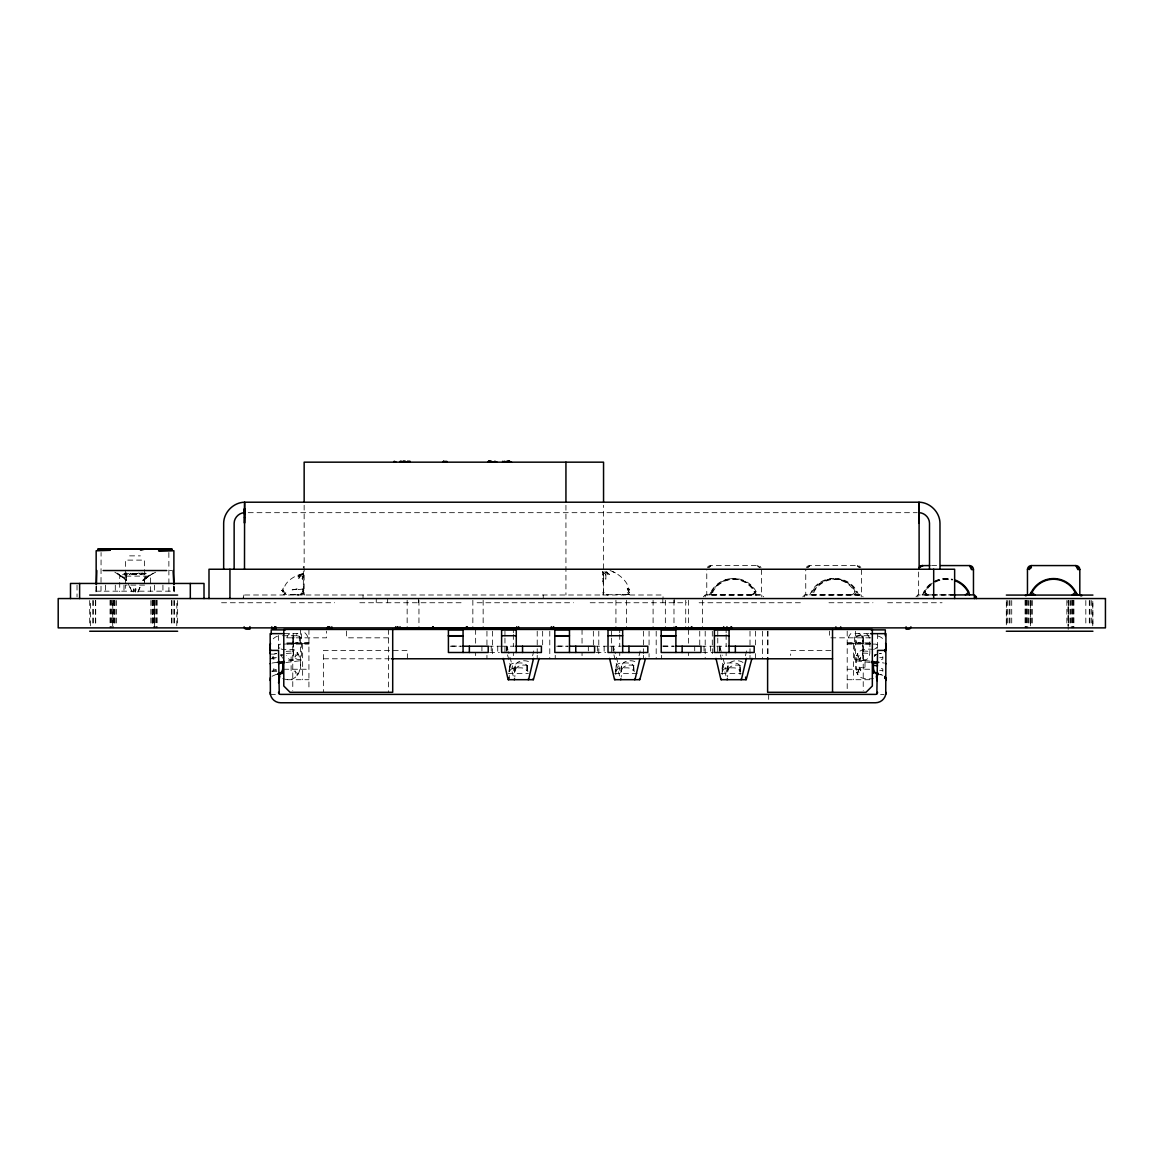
<?xml version="1.0" encoding="UTF-8"?>
<svg xmlns="http://www.w3.org/2000/svg" width="1164" height="1164" viewBox="0 0 1164 1164"><rect width="100%" height="100%" fill="white"/><g stroke="black" fill="none" stroke-linecap="round" stroke-linejoin="round"><path stroke-width="0.75" stroke-dasharray="5 3.75" d="M154.521 625.81L154.536 600.508M603.549 594.993L603.549 505.249M870.163 661.225L862.931 660.177L862.946 633.638M1030.576 625.81L1030.591 600.508M101.006 591.167L101.079 552.522M112.704 625.81L112.763 600.508M1092.749 625.81L1092.807 600.508L1092.938 625.81M90.356 625.81L90.443 600.508M176.768 625.81L176.855 600.508M126.367 580.094L126.425 572.964L124.868 572.964L125.552 580.094M135.068 573.605L135.053 574.667L132.871 573.605M135.242 591.967L135.344 588.766M528.456 661.559A8.381 6.14 0 0 0 524.353 660.774A12.557 9.196 0 0 0 521.152 660.977A8.381 6.14 0 0 0 515.245 665.139L514.357 673.418L508.406 651.694M514.895 666.681L514.968 674.378A16.791 0.888 -90 0 1 514.808 677.099M634.846 661.559A8.381 6.14 0 0 0 630.743 660.774A12.557 9.196 0 0 0 627.556 660.977A8.381 6.14 0 0 0 621.649 665.139L620.761 673.418L614.796 651.694M621.3 666.681L621.372 674.378A16.791 0.888 -90 0 1 621.198 677.099M742.967 662.491A8.381 6.14 0 0 0 737.147 660.774A12.557 9.196 0 0 0 733.96 660.977A8.381 6.14 0 0 0 728.053 665.139L727.151 673.418L722.087 655.012M727.704 666.681L727.776 674.378A16.791 0.888 -90 0 1 727.602 677.099M527.059 665.721L527.074 671.584L527.059 665.721A6.286 3.958 0 0 0 521.065 662.971L515.667 662.956A6.286 3.958 0 0 0 509.672 665.721L509.134 669.693A16.834 1.179 -90 0 1 508.886 671.861M633.463 665.721L633.463 671.584L633.463 665.721A6.286 3.958 0 0 0 627.469 662.971L622.071 662.956A6.286 3.958 0 0 0 616.076 665.721L615.523 669.693A16.834 1.179 -90 0 1 615.276 671.861M740.129 674.567L739.868 665.721A6.286 3.958 0 0 0 733.873 662.971L728.46 662.956A6.286 3.958 0 0 0 722.466 665.721L721.927 669.693A16.834 1.179 -90 0 1 721.68 671.861M739.868 671.584L739.868 665.721M602.763 581.68L603.738 578.013L602.763 578.566L603.665 575.205L602.763 571.553L604.887 573.663L605.978 574.056L604.844 571.699L608.35 574.419L606.168 571.83L609.558 574.419L606.851 571.771L608.146 574.434L606.066 571.844L605.789 579.192L605.367 573.852L604.276 573.343L602.836 574.565L604.218 575.583L602.763 575.831M870.308 662.549L856.675 660.817A12.644 1.077 0 0 1 856.515 659.624L858.712 659.333A8.381 4.525 -90 0 0 862.771 653.048L862.902 635.733M862.931 660.177L865.769 659.726A8.381 4.525 -90 0 0 869.828 653.426L869.959 642.019A8.381 4.525 -90 0 0 865.449 633.638M133.598 591.967L133.845 588.766L134.544 591.967M509.381 666.71L509.41 674.567A23.135 1.63 90 0 1 509.075 677.55M615.8 674.567L615.785 666.71M722.204 674.567L722.189 666.71M144.409 581.884L145.267 572.964M133.962 573.605L133.845 574.667L129.291 572.964M243.902 594.993L243.232 598.558L243.232 594.993L663.029 594.993L663.029 598.558M135.213 591.967L135.839 588.766L135.984 591.967M303.338 588.999L298.537 589.551L303.338 588.999L303.004 590.614A7.028 5.471 -90 0 1 300.428 594.222L297.94 594.993M515.143 670.973L515.245 665.139M621.547 670.973L621.649 665.139M727.937 670.973L728.053 665.139M532.632 655.769L534.218 648.974M639.036 655.769L640.622 648.974M745.44 655.769L747.012 648.974M626.276 594.411L629.506 594.411L627.28 592.782L629.593 592.796L628.022 590.133L628.444 588.387C627.847 581.389 617.866 572.877 610.096 570.607M509.657 671.584L509.672 665.721M616.062 671.584L616.076 665.721M722.466 671.584L722.466 665.721M137.818 591.967L141.135 584.328M628.022 590.133L627.236 588.518L628.444 588.387L629.84 590.163L628.022 590.133L628.604 588.373L627.556 588.475L628.662 591.559M138.065 591.967L141.411 584.328M873.378 649.41C867.587 648.828 858.45 648.377 856.908 655.841L857.752 653.892L857.752 656.612L860.807 660.512L864.998 660.221L864.998 667.801L860.807 667.51L857.752 671.41L857.752 674.131L856.908 672.457C858.785 679.689 867.602 679.15 873.378 678.612M922.616 594.891L923.634 592.098A24.953 24.953 0 0 1 931.549 583.004M710.797 592.156L709.749 594.949L708.745 594.891L710.797 592.156A24.953 24.953 0 0 1 756.455 594.949L708.745 594.891M282.736 678.612C300.428 684.49 304.255 663.116 297.038 651.796C292.295 645.86 280.233 653.993 278.545 645.234M703.303 596.899L705.209 594.993L761.794 594.993L763.7 596.899M802.753 596.899L804.659 594.993L861.258 594.993L863.164 596.899M857.752 653.542L856.908 655.565L857.752 653.892M915.952 596.899L917.858 594.993L953.767 594.949M710.738 594.891L711.946 592.098A24.953 24.953 0 0 1 756.382 592.098L757.604 594.891M303.338 573.779L299.366 574.638L303.338 573.779C295.714 574.521 284.511 581.942 284.307 588.489L282.445 591.778L284.278 591.763L283.361 592.942L285.878 592.898L283.725 594.455L295.292 594.338M283.128 590.454L281.644 590.439L283.114 590.424L282.459 591.792L284.263 591.749L283.347 592.927L285.878 592.898L283.725 594.455L286.955 594.426M809.722 594.891L811.177 592.098A24.953 24.953 0 0 1 855.613 592.098L857.417 594.891M272.012 658.708L273.307 656.656L273.307 659.13L276.45 658.227M282.008 590.439L283.347 588.067M751.755 594.949L754.636 592.461A24.284 24.284 0 0 0 711.408 592.461L714.289 594.949M752.904 594.891L755.785 592.418A24.284 24.284 0 0 0 712.557 592.418L715.438 594.891M852.121 594.891L855.002 592.418A24.284 24.284 0 0 0 811.774 592.418L814.654 594.891M853.998 594.949L856.879 592.461A24.284 24.284 0 0 0 813.651 592.461L816.531 594.949M708.352 567.683L710.738 565.573L757.604 565.573A3.972 3.972 0 0 1 761.038 567.552M807.336 567.683L809.722 565.573L857.417 565.573A3.972 3.972 0 0 1 860.851 567.552M142.852 580.356L145.849 576.951L142.852 580.356L153.066 573.197M296.951 674.203L298.086 674.145L296.951 675.382L298.086 673.083L296.951 674.203L296.951 672.574L295.627 673.301L295.627 671.148L291.116 671.337L291.116 656.685L295.627 656.874L295.627 654.721L296.951 655.448L296.951 653.819L298.377 653.542M147.493 576.951L143.507 580.356L151.407 574.201L150.447 574.201L144.045 580.356L146.751 576.951L155.685 572.179M857.752 656.612L859.076 655.376L857.752 658.78L860.807 657.238L859.076 660.846A8.381 2.168 0 0 1 864.998 660.221M602.763 592.432L603.549 591.749L602.763 571.553M709.123 567.348L710.738 566.097M808.122 567.348L809.722 566.097M874.222 656.685A6.286 6.286 0 0 1 875.226 655.376L876.521 654.386M272.012 676.284L276.45 674.305L274.835 674.669M293.183 633.638L293.183 660.177L285.966 661.225M875.226 655.376L876.216 654.735M123.85 573.605L146.329 573.605M272.012 670.973L276.45 670.333M874.47 649.265L877.001 647.33L877.001 648.784M303.338 579.105L302.305 579.337L303.338 577.184L302.742 575.773L298.61 578.348L300.574 576.253L296.835 576.442L303.338 574.259M137.265 573.605L139.04 572.964M303.338 574.085L297.169 576.893L300.53 575.089L298.1 577.038L303.338 576.486L302.014 578.624L303.338 578.857M882.807 657.616L879.664 657.689M879.664 653.717L881.294 653.353L879.664 653.557M881.294 659.406L882.807 659.13L882.807 656.656M276.45 657.689L272.012 657.049M879.664 670.333L882.807 670.406M277.236 662.345L273.744 662.796A21.083 1.804 0 0 0 271.779 663.116M285.806 662.549L299.439 660.817A12.644 1.077 0 0 0 299.599 659.624L297.402 659.333A8.381 4.525 -90 0 1 293.357 653.048L293.212 635.733M286.926 643.779L308.926 643.139L283.783 644.114M294.507 643.081L297.897 642.863M859.396 594.891L858.537 594.949L857.49 592.156A24.953 24.953 0 0 0 811.832 594.949L859.396 594.891L857.49 592.156M286.155 651.36L293.212 650.967M286.3 653.426L293.357 653.048M287.377 643.677L308.926 643.139M293.968 594.862L299.221 594.804M870.759 643.954L847.203 643.139L870.759 643.663M930.356 594.935L923.241 594.949A24.953 24.953 0 0 1 932.379 583.062M932.146 594.935L953.491 594.906M248.238 512.684L917.217 512.684M129.597 555.868L140.335 555.868M931.636 565.573L938.839 565.573M169.697 570.535L171.792 570.535M114.814 572.179L122.133 576.951L118.117 574.201L120.052 574.201L117.433 573.197M122.569 574.667L147.566 574.667M126.134 580.356L123.602 576.951L126.134 580.356L118.975 574.201M144.583 585.114L125.392 585.114L125.217 591.85M953.272 594.891L918.643 594.891L918.643 571.349M221.567 602.748L276.028 602.748M290.68 602.748L334.665 602.748M359.807 602.748L464.523 602.748M477.094 602.748L573.445 602.748M590.192 602.748L686.542 602.748M699.113 602.748L803.829 602.748M828.972 602.748L872.956 602.748M887.608 602.748L942.069 602.748M284.103 633.638L301.52 633.638L301.52 660.104M868.737 633.638L854.594 633.638L854.594 660.104M282.445 635.733L299.497 635.733L299.497 642.863M869.159 635.733L856.631 635.733L856.631 642.863M287.348 637.828L326.517 637.828L326.517 631.121M388.514 637.828L346.625 637.828L346.625 629.448M870.817 637.828L829.612 637.828L829.612 631.121M286.926 642.863L308.926 642.863M847.203 642.863L872.331 642.863M287.377 644.114L308.926 644.114M847.203 644.114L870.541 644.114M872.331 644.114L875.474 644.114A2.095 2.095 0 0 1 877.569 646.209M450.221 646.209L461.075 646.209M488.211 646.209L500.767 646.209M501.611 646.209L514.27 646.209M556.625 646.209L567.479 646.209M594.6 646.209L607.172 646.209M609.776 646.209L620.674 646.209M663.014 646.209L673.869 646.209M701.004 646.209L713.576 646.209M716.718 646.209L727.078 646.209M830.79 650.4L790.647 650.4L790.647 655.419M489.608 652.495L499.371 652.495M596.012 652.495L605.775 652.495M702.416 652.495L713.576 652.495M270.164 654.124L276.872 654.124M270.164 658.78L276.872 658.78M323.577 658.78L389.533 658.78M283.783 669.242L308.926 669.242M847.203 669.242L870.541 669.242M271.852 671.337L276.872 671.337M508.319 673.418L528.412 673.418M614.723 673.418L637.945 673.418M721.127 673.418L741.206 673.418M287.377 679.718L308.926 679.718M847.203 679.718L870.541 679.718M270.383 694.384L277.221 694.384M880.61 694.384L884.029 694.384M629.52 594.411L606.546 594.775A7.028 5.034 -90 0 1 603.549 591.749L602.763 594.993M627.28 592.782L629.578 592.796M662.84 646.02L674.247 646.18M558.065 646.049L567.843 646.18M451.676 646.049L461.439 646.18M858.232 642.863L861.607 643.081M862.902 650.967L869.959 651.36M862.771 653.048L869.828 653.426M881.294 674.669L879.664 674.465L882.807 675.295M276.45 653.557L274.835 653.353L276.45 653.717M606.546 594.775L607.797 594.993M881.294 668.616L882.807 668.893L882.807 671.366M293.183 660.177L290.345 659.726A8.381 4.525 90 0 1 286.708 655.376M140.844 572.964L143.012 573.605M142.415 572.964L144.409 573.605M857.417 565.573L859.803 567.683M757.604 565.573L759.99 567.683M622.216 594.382L623.598 594.862M612.744 571.742L615.407 572.863M118.117 574.201L126.73 580.356M276.45 669.795L273.307 668.893L273.307 671.366L272.012 669.315M857.417 566.097L859.017 567.348M757.604 566.097L759.204 567.348M857.752 671.41L859.076 672.647L857.752 669.242L860.807 670.784L859.076 667.176A8.381 2.168 0 0 0 864.998 667.801M296.951 653.819L298.086 654.939L296.951 652.626L298.086 653.877M927.941 594.949L925.06 592.461A24.284 24.284 0 0 1 932.771 583.615M927.111 594.891L924.231 592.418A24.284 24.284 0 0 1 929.629 585.405M128.404 584.328L132.201 591.967L128.637 584.328M628.604 588.373L629.389 590.148M857.752 674.131L856.908 672.181L857.752 674.48M303.338 591.53L303.004 590.614L303.338 591.588M303.338 592.52L304.153 594.993L304.153 505.249M719.861 646.718L721.651 653.353M720.327 654.866L726.001 675.906M613.457 646.718L614.345 650.036M613.923 654.866L619.612 675.906M507.053 646.718L507.955 650.036M507.533 654.866L513.208 675.906M303.338 586.03L304.153 594.993M740.144 666.71L740.406 669.693A16.834 1.179 90 0 0 740.653 671.861M633.754 666.71L634.002 669.693A16.834 1.179 90 0 0 634.249 671.861M527.35 666.71L527.612 669.693A16.834 1.179 90 0 0 528.121 673.127M173.887 586.292L174.003 591.545M1068.581 600.508L1068.596 625.81M168.853 552.522L168.911 591.167M1091.701 600.508L1091.701 625.81M1089.984 600.508L1089.984 625.81M1089.315 600.508L1089.315 625.81M1085.823 600.508L1085.823 625.81M1073.921 600.275L1073.921 627.876M1073.601 600.275L1073.601 627.876M1072.742 600.275L1072.742 627.876M1072.233 600.275L1072.146 627.876M1071.2 600.275L1071.2 627.876M1070.473 600.508L1070.473 625.81M1069.032 600.508L1069.032 625.81M1068.188 629.433L1068.188 600.508L1068.086 625.81M1066.864 600.508L1066.864 625.81M1032.308 600.508L1032.308 625.81M1031.086 600.508L1031.086 625.81M1030.853 600.508L1030.853 625.81M1030.024 600.508L1030.024 625.81M1028.641 600.508L1028.641 625.81M1027.797 600.275L1027.797 627.876M1026.764 600.275L1026.852 627.876M1026.255 600.275L1026.255 627.876M1025.397 600.275L1025.397 627.876M1025.077 600.275L1025.077 627.876M1011.72 600.508L1011.72 625.81M1009.974 600.508L1009.974 625.81M1009.13 600.508L1009.13 625.81M1007.413 600.508L1007.413 625.81M917.858 594.993L917.858 596.899M877.569 633.638L877.569 652.495M863.222 637.828L863.222 690.47M861.389 569.545L861.389 594.891L805.75 594.891L805.75 569.545M861.258 594.993L861.258 596.899M856.631 657.733L856.631 670.289M855.584 631.266L855.584 669.242M853.488 644.114L853.488 679.718M847.203 631.121L847.203 692.289M804.659 594.993L804.659 596.899M768.662 694.384L768.662 699.404M768.022 631.179L768.022 658.78M767.614 631.179L767.614 658.78M762.58 631.179L762.58 658.78M761.794 594.993L761.794 596.899M761.576 569.545L761.576 594.891L706.766 594.891L706.766 569.545M755.465 631.179L755.465 644.972M755.465 653.601L755.465 658.78M750.009 631.179L750.009 653.601M750.009 655.317L750.009 658.78M726.132 629.448L726.132 632.809M726.132 634.482L726.132 646.209M726.132 652.495L726.132 655.638M719.861 646.209L719.861 652.495M719.425 646.209L719.425 652.495M717.766 631.179L717.766 636.344M717.766 638.076L717.766 653.601M712.31 631.179L712.31 657.049M710.535 646.209L710.535 652.495M705.209 594.993L705.209 596.899M705.195 631.179L705.195 658.78M704.031 646.209L704.031 652.495M702.518 600.275L702.518 627.876M699.753 631.179L699.753 644.972M694.719 646.209L694.719 650.923M688.608 600.275L688.608 627.876M688.433 629.448L688.433 644.536M688.433 652.495L688.433 655.638M685.727 600.275L685.727 627.876M674.189 598.558L674.189 602.748M673.985 600.275L673.985 627.876M665.342 600.275L665.342 627.876M662.825 598.558L662.825 602.748M661.632 655.317L661.632 658.78M656.19 631.179L656.19 658.78M653.091 600.275L653.091 627.876M649.061 631.179L649.061 644.972M649.061 653.601L649.061 657.049M643.619 631.179L643.619 653.601M643.619 655.317L643.619 658.78M626.407 600.275L626.407 627.876M619.743 629.448L619.743 632.809M619.743 634.482L619.743 646.209M619.743 652.495L619.743 655.638M615.931 600.275L615.931 627.876M613.457 646.209L613.457 652.495M613.021 646.209L613.021 652.495M611.362 631.179L611.362 636.344M611.362 638.076L611.362 653.601M604.145 646.209L604.145 652.495M598.791 631.179L598.791 657.049M597.641 646.209L597.641 652.495M593.349 631.179L593.349 644.972M588.329 646.209L588.329 650.923M582.044 629.448L582.044 644.536M582.044 652.495L582.044 655.638M565.937 505.249L565.937 594.993M555.228 655.317L555.228 658.78M549.786 631.179L549.786 658.78M543.239 594.993L543.239 598.558M542.657 631.179L542.657 644.972M537.215 631.179L537.215 653.601M537.215 655.317L537.215 658.78M513.339 629.448L513.339 632.809M513.339 634.482L513.339 646.209M513.339 652.495L513.339 655.638M507.053 646.209L507.053 652.495M506.631 646.209L506.631 652.495M504.958 631.179L504.958 636.344M504.958 638.076L504.958 653.601M497.741 646.209L497.741 652.495M492.401 631.179L492.401 657.049M491.237 646.209L491.237 652.495M486.945 631.179L486.945 644.972M486.945 655.317L486.945 658.78M483.147 600.275L483.147 627.876M481.925 646.209L481.925 650.923M475.639 629.448L475.639 644.536M475.639 652.495L475.639 655.638M472.846 600.275L472.846 627.876M418.953 600.275L418.953 627.876M418.443 598.558L418.443 602.748M407.356 658.78L407.356 650.4L323.577 650.4L323.577 692.289M407.153 600.275L407.153 627.876M388.514 629.448L388.514 692.289M387.656 598.558L387.656 602.748M376.248 598.558L376.248 602.748M363.037 594.993L363.037 598.558M308.926 629.448L308.926 690.499M303.338 566.446L303.338 568.003M303.338 571.495L303.338 594.993M302.64 644.114L302.64 679.718M300.545 629.448L300.545 669.242M292.775 637.828L292.775 690.47M279.113 647.33L279.113 648.784M278.545 635.413L278.545 652.495M177.641 600.508L177.641 625.81M174.484 600.508L174.484 625.81M174.178 586.816L174.178 591.85M173.887 585.899L173.887 591.167L96.161 591.167L96.161 585.899M173.887 600.508L173.887 625.81M171.952 600.508L171.952 625.81M171.603 600.508L171.603 625.81M162.931 585.128L162.931 591.85M157.155 600.275L157.155 627.876M156.442 600.275L156.442 627.876M155.787 600.275L155.787 627.876M154.725 600.275L154.725 627.876M154.55 585.128L154.55 591.85M154.55 600.275L154.55 627.876M153.735 600.275L153.735 627.876M153.168 600.508L153.168 625.81M152.615 600.508L152.615 625.81M152.339 600.508L152.339 625.81M152.106 600.508L152.106 625.81M150.869 600.508L150.869 625.81M150.418 591.661L150.418 576.122L119.717 576.122L119.717 591.661M144.583 583.339L144.583 560.117L125.392 560.117L125.392 583.339M126.352 572.775L126.352 580.37M123.981 585.128L123.981 591.85M116.444 600.508L116.444 625.81M115.294 585.128L115.294 591.85M114.989 600.508L115.09 625.81M114.698 600.508L114.698 625.81M114.043 600.508L114.043 625.81M113.475 600.275L113.475 627.876M112.486 600.275L112.661 627.876M111.424 600.275L111.424 627.876M110.769 600.275L110.769 627.876M110.042 600.275L110.042 627.876M105.589 585.128L105.589 591.85M96.423 586.292L96.423 591.545M95.928 586.816L95.928 591.85M95.71 600.508L95.71 625.81M95.361 600.508L95.361 625.81M93.426 600.508L93.426 625.81M92.727 600.508L92.727 625.81M89.701 600.508L89.701 625.81M77.028 585.128L77.028 596.885M806.288 567.552A3.972 3.972 0 0 1 809.722 565.573M707.29 567.552A3.972 3.972 0 0 1 710.738 565.573M934.154 581.418A24.953 24.953 0 0 1 951.876 579.25M934.459 582.015A24.284 24.284 0 0 1 951.716 579.905M934.983 581.476A24.953 24.953 0 0 1 952.705 579.308M935.303 582.073A24.284 24.284 0 0 1 952.545 579.963M282.736 655.536A4.19 2.415 0 0 1 280.64 655.216M282.736 654.648A4.19 2.677 0 0 1 280.64 654.284M875.474 655.216A4.19 2.415 0 0 1 874.47 655.448M875.474 654.284A4.19 2.677 0 0 1 874.47 654.561M878.18 636.097A10.476 10.476 0 0 1 882.879 638.803M858.392 633.638A8.381 4.525 -90 0 1 862.902 642.019M882.37 662.796A21.083 1.804 0 0 1 884.334 663.116M278.545 646.209A2.095 2.095 0 0 1 280.64 644.114M296.354 635.733A6.286 6.286 0 0 1 301.04 637.828M304.852 632.765A12.571 12.571 0 0 1 308.198 637.828M273.234 638.803A10.476 10.476 0 0 1 277.934 636.097M855.496 637.828A6.286 6.286 0 0 1 860.181 635.733M848.338 637.828A12.571 12.571 0 0 1 851.67 632.779M286.766 637.828A8.381 4.525 90 0 1 290.68 633.638M293.212 642.019A8.381 4.525 -90 0 1 297.737 633.638M616.353 670.61A6.286 3.958 0 0 1 622.347 667.845L627.192 667.845A6.286 3.958 0 0 1 633.187 670.61M722.742 670.61A6.286 3.958 0 0 1 728.737 667.845L733.582 667.845A6.286 3.958 0 0 1 739.577 670.61M509.948 670.61A6.286 3.958 0 0 1 515.943 667.845L520.788 667.845A6.286 3.958 0 0 1 526.783 670.61M280.902 655.376A6.286 6.286 0 0 1 282.517 658.198M728.286 669.431A8.381 6.14 0 0 1 736.317 665.051L739.024 665.255A8.381 6.14 0 0 1 741.002 665.837M621.896 669.431A8.381 6.14 0 0 1 629.928 665.051L632.619 665.255A8.381 6.14 0 0 1 634.613 665.837M515.492 669.431A8.381 6.14 0 0 1 523.524 665.051L526.23 665.255A8.381 6.14 0 0 1 529.926 666.783M1006.336 600.508L1006.322 625.81L1006.365 600.508M142.212 573.605L140.96 574.667L139.374 573.605L142.983 574.667L142.197 573.605M130.746 573.605L129.189 574.667L130.761 573.605M297.038 589.042L290.52 590.177L297.038 589.042M303.338 593.393L300.428 594.222L303.338 594.586L300.428 594.222L303.338 593.422M136.29 574.667L136.159 573.605L136.275 574.667"/><path stroke-width="1.5" d="M244.556 513.091L244.615 502.208L919.036 502.208C930.036 502.353 939.828 512.145 939.974 523.16L939.974 569.24M270.164 653.557L270.164 651.825M270.383 650.356L270.164 647.533M873.378 667.612L873.378 668.194A6.286 6.286 0 0 0 875.226 672.647L878.514 674.189L877.35 673.854M877.569 675.513L877.569 672.356M244.527 517.805L244.585 508.639L244.498 569.24M919.08 508.566L919.138 569.24M244.571 514.546L244.615 502.208C233.6 502.353 223.808 512.145 223.663 523.16L223.663 569.24M488.953 461.235L488.909 462.166L488.953 461.235L489.098 462.166L489.447 461.235L489.928 462.166L490.641 461.235L493.667 462.166M919.109 517.805L919.138 523.16L919.051 508.406L919.065 514.546M870.439 633.638L885.95 633.638L885.731 694.384M278.545 682.773L279.782 676.24M270.164 680.489L270.383 677.666M329.572 627.993L329.732 626.799L327.637 627.993L329.572 627.993L328.728 626.799L327.637 627.993M885.731 649.745L885.106 650.443L885.731 648.93L885.106 651.724L885.95 647.533M506.922 462.166L507.97 461.235L508.61 462.166L509.119 461.235L511.549 462.166M885.95 650.4L877.569 650.4L876.856 693.86M533.548 658.388L528.82 678.728A23.135 1.63 90 0 1 528.034 679.281M639.953 658.388L635.224 678.728A23.135 1.63 90 0 1 634.438 679.281M746.357 658.388L741.614 678.728A23.135 1.63 90 0 1 740.842 679.281M502.572 462.166L502.804 461.235L503.081 462.166L504.725 461.235L505.685 462.166L507.999 461.235L508.581 462.166M539.15 658.373L533.476 679.412A16.791 0.888 90 0 1 533.025 678.903M645.554 658.373L639.865 679.412A16.791 0.888 90 0 1 639.429 678.903M751.944 658.373L746.269 679.412A16.791 0.888 90 0 1 745.615 677.099M400.853 462.166L401.144 461.235L404.068 462.166L404.796 461.235L405.552 462.166L409.015 461.235L409.568 462.166L409.946 461.235L410.237 462.166M885.731 648.93L885.106 650.632L885.731 649.134M1031.348 592.156L1030.3 594.949L1029.442 594.891L1031.348 592.156A24.953 24.953 0 0 1 1075.783 592.156L1077.835 594.891L1076.846 594.949L1075.783 592.156M489.986 462.166L490.379 461.235L493.245 462.166M393.796 462.166L394.276 461.25L396.036 462.166M399.761 462.166L400.285 461.25L401.682 462.166M918.949 568.017L921.844 565.646L929.832 565.573M402.773 462.166L403.399 461.235L404.068 462.166L404.781 461.235L407.036 462.166L407.706 461.235L408.317 462.166M402.759 462.166L403.399 461.235M442.684 462.166L443.659 461.25L444.517 462.166L445.128 461.25L446.51 462.166L446.685 461.25L446.758 462.166M98.402 550.281L99.231 549.117M167.31 550.281L168.154 549.117M965.422 594.949L968.303 592.461A24.284 24.284 0 0 0 955.368 580.851M506.093 462.166L506.835 461.235L507.533 462.166L509.177 461.235L509.526 462.166M487.789 462.166L488.545 461.235L491.106 462.166M493.987 462.166L494.802 461.235L496.999 462.166M442.887 462.166L443.717 461.25L444.473 462.166M279.113 677.681L279.782 673.199A4.19 2.415 0 0 1 282.736 672.486M508.013 462.166L508.915 461.235L511.331 462.166M1025.324 595.561L1026.663 594.993M1025.557 595.561L1026.663 595.561M278.763 673.854L277.599 674.189L280.902 672.647A6.286 6.286 0 0 0 282.736 668.194M922.616 565.573L919.182 567.552A3.972 3.972 0 0 1 922.616 565.573L922.616 566.097M143.172 548.87L134.966 548.928M153.808 548.87L137.468 548.87M146.679 548.87L140.32 549.815L145.747 549.117M277.236 662.345L284.22 661.458M284.103 662.767L280.699 663.204A12.644 1.077 0 0 0 278.545 663.8M244.615 512.684C239.1 512.757 234.211 517.645 234.139 523.16L234.139 569.24M106.724 549.117L109.372 548.87M155.743 548.928L148.672 548.87M118.117 549.117L123.53 548.87M124.184 549.117L129.437 548.928M448.416 635.937L463.068 635.733L448.416 635.733M554.806 635.937L569.472 635.733L554.806 635.733M661.21 635.937L675.877 635.733L661.21 635.733M953.767 594.949L973.468 594.891L973.468 569.545A3.972 3.972 0 0 0 969.496 565.573L940.643 565.573M97.951 548.87L171.981 548.87M1034.985 594.891L1027.463 594.891L1027.463 569.545A3.972 3.972 0 0 1 1031.42 565.573L1075.842 565.573A3.972 3.972 0 0 1 1079.814 569.545L1079.814 594.891L1072.291 594.891L1075.187 592.461A24.284 24.284 0 0 0 1031.959 592.461L1034.84 594.949M973.468 569.545L971.474 569.545L969.496 565.573M1027.463 569.545L1031.42 565.573M1079.814 569.545L1077.835 569.545L1075.842 565.573M96.845 570.535L96.423 584.546M103.116 570.535L166.816 570.535M173.072 570.535L173.843 584.546M89.701 595.08L177.641 595.08M1006.351 595.08L1092.938 595.08M974.457 596.899L976.363 596.899L976.363 598.558M395.614 628.051L519.275 628.051M731.734 628.051L551.198 628.051L551.343 626.698M285.369 629.87L271.212 629.87L271.212 634.264M871.138 629.87L885.324 629.87L885.324 635.733M89.701 631.237L177.641 631.237M1006.322 631.237L1092.938 631.237M284.103 633.638L270.164 633.638L270.383 694.384M501.611 635.733L516.278 635.733M608.015 635.733L622.667 635.733M714.405 635.733L729.071 635.733M462.879 646.209L488.211 646.209L488.211 652.495L448.416 652.495L448.416 629.87L463.068 629.87L463.068 652.495M515.856 646.209L541.406 646.209L541.406 652.495L501.611 652.495L501.611 629.87L516.278 629.87L516.278 652.495M569.283 646.209L594.6 646.209L594.6 652.495L554.806 652.495L554.806 629.87L569.472 629.87L569.472 652.495M622.26 646.209L647.81 646.209L647.81 652.495L608.015 652.495L608.015 629.87L622.667 629.87L622.667 652.495M675.687 646.209L701.004 646.209L701.004 652.495L661.21 652.495L661.21 629.87L675.877 629.87L675.877 652.495M728.649 646.209L754.199 646.209L754.199 652.495L714.405 652.495L714.405 629.87L729.071 629.87L729.071 652.495M270.164 650.4L278.545 650.4L279.258 693.86M391.322 658.78L832.536 658.78M508.304 679.689L533.243 679.689M614.708 679.689L639.647 679.689M721.098 679.689L746.051 679.689M873.378 665.372L877.569 665.75M146.402 548.87L151.815 549.117M159.963 548.928L163.207 549.117M872.011 662.767L875.43 663.204A12.644 1.077 0 0 1 877.569 663.8M871.909 661.458L878.878 662.345M1082.185 595.561L1080.832 595.561M1081.502 595.561L1080.148 595.561M876.346 676.24L877.001 680.693M877.001 677.681L876.346 673.199A4.19 2.415 0 0 0 873.378 672.486M885.731 678.277L885.106 677.579L885.731 679.092L885.106 676.299L885.95 680.489M1077.442 566.65L1079.29 569.545M971.096 566.65L971.882 567.683M101.777 549.117L102.607 550.281M170.701 549.117L171.53 550.281M885.731 678.888L885.106 677.39L885.731 679.092M976.363 596.899L974.457 594.993L974.457 598.558M715.976 658.388L720.72 678.728A23.135 1.63 90 0 0 721.491 679.281M609.572 658.388L614.316 678.728A23.135 1.63 90 0 0 615.101 679.281M503.183 658.388L507.911 678.728A23.135 1.63 90 0 0 509.075 677.55M969.496 594.891L968.899 592.156A24.953 24.953 0 0 0 955.615 580.21M244.542 517.427L244.498 523.16L244.556 508.566L244.556 512.044M919.109 515.259L919.036 502.208L919.036 512.684C924.536 512.757 929.425 517.645 929.498 523.16L929.498 569.24M919.094 513.091L919.094 517.427M954.64 598.558L954.64 569.24L208.996 569.24L208.996 598.558M933.688 569.24L933.688 598.558M906.087 626.799L906.087 629.2L908.487 629.2A2.415 2.415 0 0 0 910.903 626.799M873.378 661.545L873.378 673.374M840.684 626.799L840.684 629.2L838.284 629.2A2.415 2.415 0 0 1 835.868 626.799M832.536 629.448L832.536 692.289M767.614 658.169L767.614 692.289L866.045 692.289L872.331 686.003L872.331 629.448L283.783 629.448L283.783 686.003L290.069 692.289L392.704 692.289L392.704 629.448M735.357 646.209L735.357 652.495M731.516 626.698L731.516 628.051M731.079 626.698L731.079 628.051M726.947 626.698L726.947 628.051M723.688 626.698L723.688 628.051M691.794 626.698L691.794 628.051M691.416 626.698L691.416 628.051M682.148 646.209L682.148 652.495M676.357 626.698L676.357 628.051M676.008 626.698L676.008 628.051M628.953 646.209L628.953 652.495M603.549 501.655L603.549 462.166L304.153 462.166L304.153 501.655M575.758 646.209L575.758 652.495M565.937 462.166L565.937 501.655M553.671 626.698L553.671 628.051M553.307 626.698L553.307 628.051M522.549 646.209L522.549 652.495M518.62 626.698L518.78 628.051M516.743 626.698L516.743 628.051M469.354 646.209L469.354 652.495M467.346 626.698L467.346 628.051M466.4 626.698L466.255 628.051M433.241 626.698L433.241 628.051M432.673 626.698L432.673 628.051M400.023 626.698L400.023 628.051M397.841 626.698L397.841 628.051M397.361 626.698L397.361 628.051M395.702 626.698L395.702 628.051M327.637 626.799L327.637 629.2L329.412 629.2A2.415 2.415 0 0 0 331.827 626.799M282.736 662.607L282.736 673.374A4.19 2.677 0 0 0 279.782 674.16M275.955 626.799L275.955 629.2L274.18 629.2A2.415 2.415 0 0 1 271.765 626.799M270.383 648.93L270.383 649.745M249.911 626.596L249.911 629.2L246.535 629.2A2.415 2.415 0 0 1 244.12 626.799M229.948 569.24L229.948 598.558M204.006 598.558L204.006 583.455L70.495 583.455L70.495 598.558M190.314 583.455L190.314 598.558M173.887 584.139L173.887 550.776L158.551 550.776L172.432 550.281L171.574 549.117L98.358 549.117L97.5 550.281L110.245 550.281L96.161 550.776L96.161 584.139M79.618 583.455L79.618 598.558M727.398 678.903A16.791 0.888 -90 0 1 726.947 679.398M514.604 678.903A16.791 0.888 -90 0 1 514.153 679.398M877.569 692.289A2.095 2.095 0 0 1 875.474 694.384L280.64 694.384A2.095 2.095 0 0 1 278.545 692.289M885.586 643.503A10.476 10.476 0 0 1 885.95 646.209M885.542 663.451A21.083 1.804 0 0 1 885.95 663.8M885.95 692.289A10.476 10.476 0 0 1 875.474 702.765L280.64 702.765A10.476 10.476 0 0 1 270.164 692.289M270.164 646.209A10.476 10.476 0 0 1 270.528 643.503M270.179 663.8A21.083 1.804 0 0 1 270.572 663.451M620.994 678.903A16.791 0.888 -90 0 1 620.558 679.398M1029.965 568.163L1029.442 569.545L1029.034 567.683L1031.42 567.552L1029.965 568.163M274.879 626.799L274.02 627.993L275.955 627.993L274.879 626.799M508.828 461.235L507.839 462.166L508.814 461.235L509.774 462.166L508.828 461.235M1105.436 598.558L58.2 598.558L58.2 627.876L1105.436 627.876L1105.436 598.558"/></g></svg>
